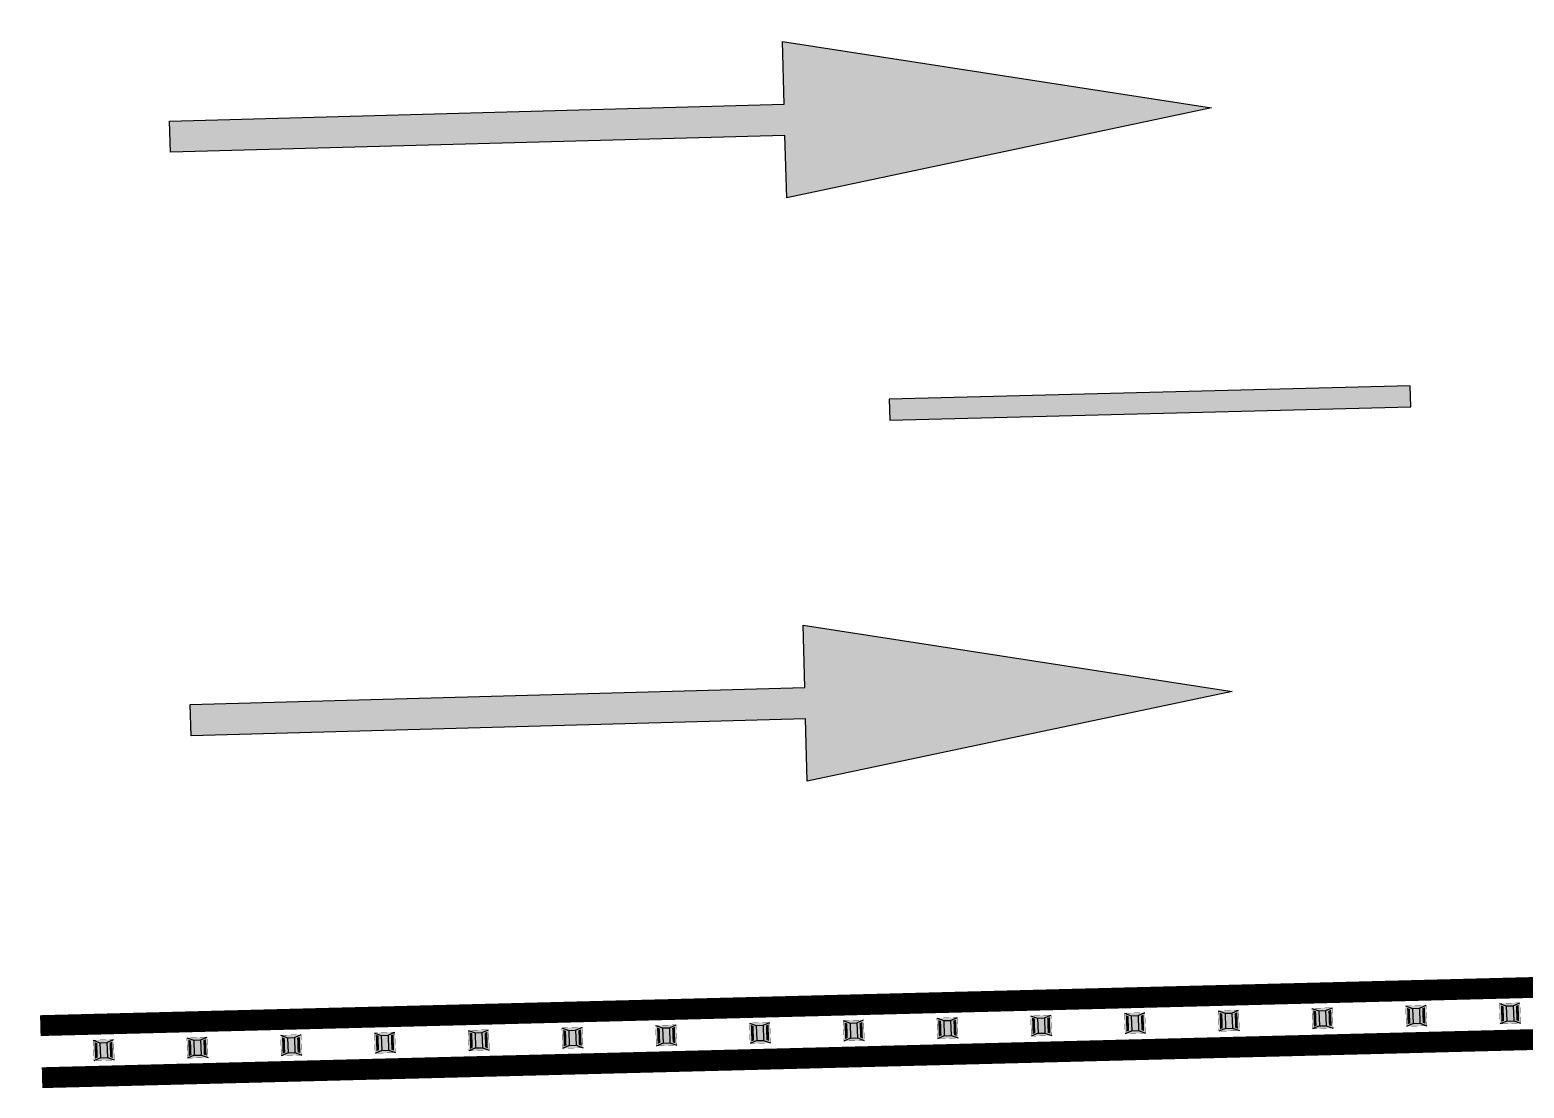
# Model space of a CAD drawing. Header units: metres. Extents: x 668617 to 675126, y 2286318 to 2293677.
# Drawn here: x 669944.43 to 669951.6, y 2287226.15 to 2287231.22 of the extents above; entities that cross this region are included whole.
import ezdxf

# ---------------------------------------------------------------- set-up
doc = ezdxf.new("R2010")
doc.units = ezdxf.units.M
doc.header["$MEASUREMENT"] = 0
for name, color, linetype in [('DMTG-M-BOYAS', 40, 'Continuous'), ('DMTG-SH-FLECHA FRENTE', 252, 'Continuous'), ('DMTG-SH-LINEA DISCONTINUA', 252, 'Continuous'), ('DMTG-SH-LINEA DOBLE', 252, 'Continuous')]:
    doc.layers.add(name, color=color, linetype=linetype)

# ---------------------------------------------------------------- blocks, each defined once
blk = doc.blocks.new('*U156')
blk.add_hatch(color=252).paths.add_polyline_path([(102.4736569579574, 2.413899354307278), (104.9729346070303, 2.473992893286782), (104.9705308654802, 2.573963998872619), (102.4712532165237, 2.513870459895912)])
blk.add_lwpolyline([(102.4736569579574, 2.413899354307278), (104.9729346070303, 2.473992893286782), (104.9705308654802, 2.573963998872619), (102.4712532165237, 2.513870459895912)], close=True)
blk = doc.blocks.new('*U60')
blk.add_hatch(color=252).paths.add_polyline_path([(-2.062870744151537, 9.788348298549295), (-2.437870744151537, 7.73834829920122), (-2.137870744221386, 7.738348298735559), (-2.137870743988555, 4.788348298549294), (-1.987870744198102, 4.788348299014955), (-1.987870744198102, 7.738348298735559), (-1.687870744151536, 7.738348298735559)])
at = {"color": 252}
blk.add_lwpolyline([(-2.062870744151537, 9.788348298549295), (-2.437870744151537, 7.73834829920122), (-2.137870744221386, 7.738348298735559), (-2.137870743988555, 4.788348298549294), (-1.987870744198102, 4.788348299014955), (-1.987870744198102, 7.738348298735559), (-1.687870744151536, 7.738348298735559), (-2.062870744151537, 9.788348298549295)], dxfattribs=at)
blk = doc.blocks.new('vialeta')
at = {"linetype": 'Continuous', "true_color": 0x139b48}
h = blk.add_hatch(color=114, dxfattribs=at)
h.paths.add_polyline_path([(0.0492375004022658, -0.0492374996383471), (0.0492374998677103, 0.0492375006060873), (0.0164124997962972, 0.0361075004665849), (0.0164125004127376, -0.0361074997536548)])
h.paths.add_polyline_path([(0.029542499212739, 0.0342887785897536), (0.0426724988739593, 0.0395407791037579), (0.0426724998550588, -0.0395407780957575), (0.0295425004097647, -0.0342887782638438)], flags=16)
h.paths.add_polyline_path([(0.0164125004127376, -0.0361074997536548), (0.0164124997962972, 0.0361075004665849), (-0.0164125003871959, 0.0361074995742949), (-0.0164124994651654, -0.0361075001861953)])
h.paths.add_polyline_path([(0.016412499490707, 0.0361075003137898), (0.0492374995616653, 0.0492375004537469), (-0.0492375005299739, 0.0492374994594419), (-0.0164125003871959, 0.0361074995742949)])
h.paths.add_polyline_path([(-0.0164124994651654, -0.0361075001861953), (-0.0164125003871959, 0.0361074995742949), (-0.0492375005299739, 0.0492374994594419), (-0.0492374992305334, -0.0492375004789475)])
h.paths.add_polyline_path([(-0.0295424997983778, -0.034288778768204), (-0.0426724994605076, -0.039540778671028), (-0.0426725004406976, 0.0395407780696474), (-0.0295425003837683, 0.0342887783905288)], flags=16)
h.paths.add_polyline_path([(0.0492375004022658, -0.0492374996383471), (0.0164125004127376, -0.0361074997536548), (-0.0164125000763458, -0.0361075000334002), (-0.0492374995361236, -0.0492375003261524)])
h = blk.add_hatch(color=114, dxfattribs=at)
h.paths.add_polyline_path([(0.0492375004022658, -0.0492374996383471), (0.0492374998677103, 0.0492375006060873), (0.0164124997962972, 0.0361075004665849), (0.0164125004127376, -0.0361074997536548)])
h.paths.add_polyline_path([(0.029542499212739, 0.0342887785897536), (0.0426724988739593, 0.0395407791037579), (0.0426724998550588, -0.0395407780957575), (0.0295425004097647, -0.0342887782638438)], flags=16)
h.paths.add_polyline_path([(0.0164125004127376, -0.0361074997536548), (0.0164124997962972, 0.0361075004665849), (-0.0164125003871959, 0.0361074995742949), (-0.0164124994651654, -0.0361075001861953)])
h.paths.add_polyline_path([(0.016412499490707, 0.0361075003137898), (0.0492374995616653, 0.0492375004537469), (-0.0492375005299739, 0.0492374994594419), (-0.0164125003871959, 0.0361074995742949)])
h.paths.add_polyline_path([(-0.0164124994651654, -0.0361075001861953), (-0.0164125003871959, 0.0361074995742949), (-0.0492375005299739, 0.0492374994594419), (-0.0492374992305334, -0.0492375004789475)])
h.paths.add_polyline_path([(-0.0295424997983778, -0.034288778768204), (-0.0426724994605076, -0.039540778671028), (-0.0426725004406976, 0.0395407780696474), (-0.0295425003837683, 0.0342887783905288)], flags=16)
h.paths.add_polyline_path([(0.0492375004022658, -0.0492374996383471), (0.0164125004127376, -0.0361074997536548), (-0.0164125000763458, -0.0361075000334002), (-0.0492374995361236, -0.0492375003261524)])
h = blk.add_hatch(color=90)
h.paths.add_polyline_path([(0.0426724992434236, -0.0395407779429623), (0.0426724997911847, 0.0395407792565531), (0.0295424996711244, 0.0342887788953438), (0.0295425001041744, -0.0342887779582536)])
h.paths.add_polyline_path([(-0.0295424997983778, -0.034288778768204), (-0.0295425003837683, 0.0342887783905288), (-0.0426725004406976, 0.0395407780696474), (-0.0426724994605076, -0.039540778671028)])
h = blk.add_hatch(color=90)
h.paths.add_polyline_path([(0.0426724992434236, -0.0395407779429623), (0.0426724997911847, 0.0395407792565531), (0.0295424996711244, 0.0342887788953438), (0.0295425001041744, -0.0342887779582536)])
h.paths.add_polyline_path([(-0.0295424997983778, -0.034288778768204), (-0.0295425003837683, 0.0342887783905288), (-0.0426725004406976, 0.0395407780696474), (-0.0426724994605076, -0.039540778671028)])
at = {"color": 251, "linetype": 'Continuous'}
for p, q in [((-0.0492375006832238, 0.049237499918282), (-0.0164125009983763, 0.0361075000331349)), ((-0.0492375006832238, 0.049237499918282), (-0.0164125009983763, 0.0361075000331349)), ((-0.0164125003871959, 0.0361074995742949), (-0.0164124994651654, -0.0361075001861953)), ((-0.0164125003871959, 0.0361074995742949), (0.0164124997962972, 0.0361075001609947)), ((-0.0164125003871959, 0.0361074995742949), (-0.0164124994651654, -0.0361075001861953)), ((-0.0164125003871959, 0.0361074995742949), (0.0164124997962972, 0.0361075001609947)), ((0.0164124997962972, 0.0361075001609947), (0.0492374995616653, 0.0492375004537469)), ((0.0164124997962972, 0.0361075001609947), (0.0492374995616653, 0.0492375004537469)), ((0.0164124997962972, 0.0361075001609947), (0.0164125004127376, -0.0361074997536548)), ((0.0164124997962972, 0.0361075001609947), (0.0164125004127376, -0.0361074997536548)), ((-0.0164124994651654, -0.0361075001861953), (-0.0492374995361236, -0.0492375003261524)), ((-0.0164124994651654, -0.0361075001861953), (-0.0492374995361236, -0.0492375003261524)), ((-0.0164124994651654, -0.0361075001861953), (0.0164125004127376, -0.0361074997536548)), ((-0.0164124994651654, -0.0361075001861953), (0.0164125004127376, -0.0361074997536548)), ((0.0164125004127376, -0.0361074997536548), (0.0492375004022658, -0.0492374996383471)), ((0.0164125004127376, -0.0361074997536548), (0.0492375004022658, -0.0492374996383471))]:
    blk.add_line(p, q, dxfattribs=at)
at = {"color": 252, "const_width": 0.001}
blk.add_lwpolyline([(-0.0492375005299739, 0.0492374994594419), (-0.0492374995361236, -0.0492375003261524), (0.0492375004022658, -0.0492374996383471), (0.0492374995616653, 0.0492375004537469)], close=True, dxfattribs=at)
blk.add_lwpolyline([(-0.0492375005299739, 0.0492374994594419), (-0.0492374995361236, -0.0492375003261524), (0.0492375004022658, -0.0492374996383471), (0.0492374995616653, 0.0492375004537469)], close=True, dxfattribs=at)
blk = doc.blocks.new('*U238')
at = {"layer": 'DMTG-M-BOYAS', "rotation": 0.474340802864405}
blk.add_blockref('vialeta', (0, 0), dxfattribs=at)
blk = doc.blocks.new('*U239')
at = {"layer": 'DMTG-M-BOYAS', "color": 0, "linetype": 'ByBlock', "lineweight": -2, "transparency": 16777216, "rotation": 1.917651221463066}
for p in [(669948.1060659195, 2287239.131255817), (669948.5558138989, 2287239.146314202), (669949.0055618783, 2287239.161372588), (669945.8573260222, 2287239.055963888), (669946.3070740016, 2287239.071022274), (669946.7568219812, 2287239.08608066), (669947.2065699606, 2287239.101139045), (669947.65631794, 2287239.116197431), (669944.0583341044, 2287238.995730345), (669944.5080820839, 2287239.010788731), (669944.9578300633, 2287239.025847117), (669945.4075780428, 2287239.040905503), (669942.2593421866, 2287238.935496802), (669942.709090166, 2287238.950555188), (669943.1588381456, 2287238.965613574), (669943.608586125, 2287238.980671959)]:
    blk.add_blockref('*U238', p, dxfattribs=at)

msp = doc.modelspace()

# ---------------------------------------------------------------- linework, layer by layer
at = {"layer": 'DMTG-SH-LINEA DOBLE', "const_width": 0.1}
for points in [[(669944.4832033253, 2287226.445354821), (669973.5493269607, 2287227.188383186)], [(669944.491476504, 2287226.195484638), (669973.5555671754, 2287226.938461035)]]:
    msp.add_lwpolyline(points, dxfattribs=at)

# ---------------------------------------------------------------- block references
at = {"layer": 'DMTG-M-BOYAS', "rotation": 359.5770898771991}
msp.add_blockref('*U239', (-16861.577820595, 4994.614169917069), dxfattribs=at)
at = {"layer": 'DMTG-SH-FLECHA FRENTE', "xscale": -1, "rotation": 271.5762150989801}
for p in [(669940.2618712801, 2287232.64168142), (669940.3609312393, 2287229.841784817)]:
    msp.add_blockref('*U60', p, dxfattribs=at)
at = {"layer": 'DMTG-SH-LINEA DISCONTINUA', "rotation": 180.0955938222612}
msp.add_blockref('*U156', (670053.5255637509, 2287232.100055913), dxfattribs=at)

doc.saveas('drawing.dxf')
